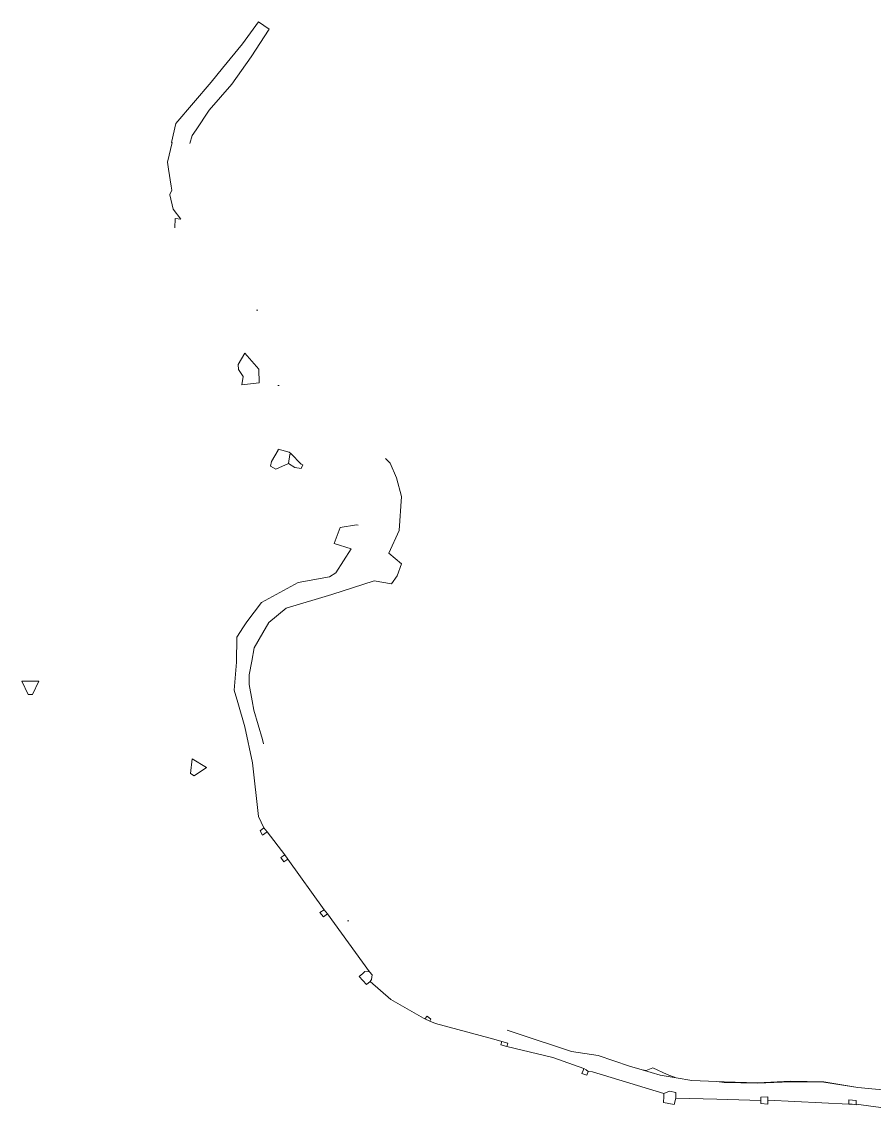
# Model space of a CAD drawing. Header units: metres. Extents: x 534757 to 556231, y 1832948 to 1850503.
# Drawn here: x 539124 to 539766, y 1849681 to 1850503 of the extents above; entities that cross this region are included whole.
import ezdxf

# ---------------------------------------------------------------- set-up
doc = ezdxf.new("R2010")
doc.units = ezdxf.units.M
doc.header["$MEASUREMENT"] = 0
doc.linetypes.add('DGN Style 4', pattern=[602.615279, 301.11944, -150.55972, 0.376399, -150.55972])
doc.layers.add('Level 30', color=7, linetype='Continuous', lineweight=0)

msp = doc.modelspace()

# ---------------------------------------------------------------- linework, layer by layer
at = {"layer": 'Level 30', "color": 5, "linetype": 'DGN Style 4', "lineweight": 13}
for p, q in [((539305.8145, 1849896.2114), (539308.4334, 1849893.188)), ((539308.4334, 1849893.188), (539321.5315, 1849875.7695)), ((539321.5315, 1849875.7695), (539323.8952, 1849872.5427)), ((539323.8952, 1849872.5427), (539351.1551, 1849834.4454)), ((539351.1551, 1849834.4454), (539353.7594, 1849831.4094)), ((539353.7594, 1849831.4094), (539385.4606, 1849787.7073)), ((539427.1363, 1849752.4497), (539430.9476, 1849750.6788)), ((539753.35, 1849700.74), (539779.9093, 1849698.1633)), ((539685.4958, 1849691.2274), (539746.5866, 1849688.1126)), ((539751.9187, 1849687.9856), (539808.7513, 1849680.5778))]:
    msp.add_line(p, q, dxfattribs=at)
at = {"layer": 'Level 30', "color": 5, "linetype": 'DGN Style 4', "lineweight": 13, "flags": 128}
for points in [[(539305.8145, 1849896.2114), (539301.7642, 1849904.7026), (539297.3827, 1849945.0701), (539291.5098, 1849972.1124), (539286.1626, 1849990.4333), (539283.4563, 1849999.7058), (539285.192, 1850020.8664), (539285.5414, 1850039.6425), (539290.6306, 1850047.5388), (539292.921, 1850051.0924), (539304.0451, 1850065.7898), (539331.7112, 1850080.7588), (539355.3583, 1850085.0016), (539360.0922, 1850088.0864), (539371.612, 1850106.1413), (539358.7681, 1850110.1892), (539363.2191, 1850122.2452), (539375.6443, 1850124.2065), (539389.9577, 1850122.4859), (539391.9624, 1850132.4852), (539384.505, 1850165.8085), (539359.9173, 1850188.6705), (539343.006, 1850202.6076), (539331.9492, 1850216.534), (539307.55, 1850236.97), (539305.934, 1850242.503), (539300.33, 1850261.69), (539288.8511, 1850282.5306), (539264.8995, 1850320.5768), (539254.6375, 1850338.2363), (539248.3644, 1850337.8198), (539238.2869, 1850340.7671), (539239.1309, 1850354.7841), (539243.2103, 1850354.2204), (539237.6333, 1850361.9685), (539235.0901, 1850372.673), (539235.0484, 1850372.8137), (539236.5204, 1850376.0656), (539236.0331, 1850379.1735), (539234.0355, 1850392.0427), (539233.21, 1850397.34), (539236.87, 1850412.01), (539236.1741, 1850412.0312), (539239.5944, 1850426.3531), (539266.167, 1850457.5403), (539274.7691, 1850468.0183), (539289.8431, 1850486.3793), (539301.92, 1850502.87), (539309.88, 1850497.34), (539296.19, 1850476.41), (539281.85, 1850455.88), (539264.69, 1850436.27), (539254.835, 1850421.6152), (539251.96, 1850417.34), (539245.7951, 1850396.8974), (539245.63, 1850396.35), (539246.84, 1850374.07), (539252.6043, 1850362.9491), (539258.11, 1850361.751), (539274.9197, 1850348.465), (539269.1531, 1850335.751), (539277.597, 1850323.0722), (539285.57, 1850311.13), (539298.59, 1850289.72), (539310.65, 1850267.82), (539322.9397, 1850247.6932), (539323.65, 1850246.53), (539327.5828, 1850238.1841), (539350.916, 1850208.89), (539351.54, 1850208.89), (539360.6942, 1850203.6469), (539364.8414, 1850199.8277), (539376.7012, 1850193.8958), (539386.5849, 1850186.0031), (539401.0518, 1850170.5823), (539405.7763, 1850159.665), (539409.4989, 1850145.4986), (539407.8202, 1850119.9358), (539399.9044, 1850102.9036), (539409.5267, 1850094.9367), (539406.2878, 1850085.893), (539401.9365, 1850079.8433), (539388.9799, 1850082.1205), (539357.0607, 1850071.8857), (539322.6808, 1850061.5136), (539309.6147, 1850050.6471), (539305.1567, 1850043.0392), (539298.4939, 1850031.6689), (539296.8909, 1850021.6066), (539294.9026, 1850011.2055), (539294.7434, 1850003.9363), (539296.9772, 1849991.6996), (539298.2357, 1849984.8054), (539304.8325, 1849962.722), (539312.828, 1849923.5167), (539323.4852, 1849889.1441), (539359.2786, 1849840.5781), (539394.6415, 1849789.8208), (539413.2979, 1849771.951), (539455.7607, 1849754.7763), (539497.3046, 1849740.9553), (539537.5553, 1849727.7797), (539557.64, 1849724.78), (539581.32, 1849716.6), (539590.8967, 1849713.8803)], [(539302.2713, 1850231.1108), (539301.986, 1850241.298), (539293.2, 1850251.5), (539291.5051, 1850253.4747), (539286.464, 1850244.83), (539286.677, 1850241.218), (539290.327, 1850235.916), (539289.343, 1850229.591), (539302.2713, 1850231.1108)], [(539324.494, 1850170.296), (539314.934, 1850166.244), (539310.744, 1850168.439), (539311.538, 1850171.836), (539316.527, 1850180.451), (539316.6135, 1850181.1543), (539325, 1850179), (539326.0635, 1850177.9365)], [(539326.0635, 1850177.9365), (539334, 1850170), (539335.3088, 1850169.382), (539333.958, 1850166.581), (539329.185, 1850167.343), (539324.494, 1850170.296)], [(539324.494, 1850170.296), (539325.497, 1850177.053), (539326.0635, 1850177.9365)], [(539136.2095, 1850006.5746), (539123.5269, 1850006.5746), (539128.1762, 1849996.4199), (539131.5602, 1849996.4199), (539136.2095, 1850006.5746)], [(539262.6967, 1849941.4903), (539251.9209, 1849948.1784), (539250.5162, 1849937.0987), (539253.3914, 1849935.3142), (539262.6967, 1849941.4903)], [(539305.8145, 1849896.2114), (539302.957, 1849893.8632), (539304.8797, 1849890.52), (539308.4334, 1849893.188)], [(539321.5315, 1849875.7695), (539318.6028, 1849873.8185), (539320.9267, 1849870.4127), (539323.8952, 1849872.5427)], [(539351.1551, 1849834.4454), (539348.1238, 1849832.2821), (539350.6982, 1849829.1719), (539353.7594, 1849831.4094)], [(539385.4606, 1849787.7073), (539381.9158, 1849787.8774), (539380.5016, 1849786.531), (539377.6025, 1849784.3131), (539383.2693, 1849778.1991), (539386.0495, 1849780.3197)], [(539385.4606, 1849787.7073), (539387.3342, 1849785.5096), (539387.037, 1849781.9428), (539386.0495, 1849780.3197)], [(539386.0495, 1849780.3197), (539401.3916, 1849766.8581), (539426.1838, 1849752.8923), (539427.1363, 1849752.4497)], [(539427.1363, 1849752.4497), (539428.9768, 1849754.3748), (539431.6524, 1849752.2056), (539430.9476, 1849750.6788)], [(539430.9476, 1849750.6788), (539435.1408, 1849748.7303), (539479.1571, 1849737.1261), (539485.1245, 1849735.1627)], [(539485.1245, 1849735.1627), (539484.4142, 1849732.7889), (539488.8932, 1849731.4363)], [(539485.1245, 1849735.1627), (539489.6344, 1849733.9836), (539488.8932, 1849731.4363)], [(539488.8932, 1849731.4363), (539523.655, 1849723.3101), (539546.9037, 1849714.9799)], [(539546.9037, 1849714.9799), (539546.4714, 1849713.4852), (539545.4661, 1849711.2968), (539549.2357, 1849709.9083), (539550.2347, 1849712.726)], [(539546.9037, 1849714.9799), (539548.5287, 1849713.8803), (539550.2347, 1849712.726)], [(539590.8967, 1849713.8803), (539593.8915, 1849713.46), (539598.94, 1849715.54), (539609.65, 1849710.47), (539616.3802, 1849707.9332)], [(539590.8967, 1849713.8803), (539604.49, 1849710.02), (539616.3802, 1849707.9332)], [(539550.2347, 1849712.726), (539553.46, 1849712.33), (539607.277, 1849696.1405)], [(539616.3802, 1849707.9332), (539628.25, 1849705.85), (539646.9571, 1849705.0383)], [(539646.9571, 1849705.0383), (539652.68, 1849704.79), (539677.67, 1849704.2), (539702.69, 1849705.42), (539727.68, 1849704.98), (539753.35, 1849700.74)], [(539607.277, 1849696.1405), (539611.3522, 1849697.7869), (539616.171, 1849696.8863), (539616.2668, 1849692.6406)], [(539646.9571, 1849705.0383), (539652.6789, 1849704.4009), (539677.6689, 1849703.8109), (539702.6889, 1849705.0309), (539727.6789, 1849704.5909), (539753.35, 1849700.74)], [(539607.277, 1849696.1405), (539607.2529, 1849693.8838), (539606.9951, 1849689.3065), (539614.9986, 1849687.8872), (539616.2668, 1849692.6406)], [(539616.2668, 1849692.6406), (539646.9571, 1849691.788), (539680.1266, 1849690.8715)], [(539680.1266, 1849690.8715), (539680.1266, 1849693.2915), (539685.4958, 1849693.5224), (539685.4958, 1849691.2274)], [(539680.1266, 1849690.8715), (539680.1266, 1849688.6107), (539685.4958, 1849688.0766), (539685.4958, 1849691.2274)], [(539746.5866, 1849688.1126), (539746.5866, 1849691.4827), (539751.9187, 1849690.9569), (539751.9187, 1849687.9856)], [(539746.5866, 1849688.1126), (539749.0651, 1849687.9862), (539751.9187, 1849687.4843), (539751.9187, 1849687.9856)]]:
    msp.add_lwpolyline(points, dxfattribs=at)

doc.saveas('drawing.dxf')
